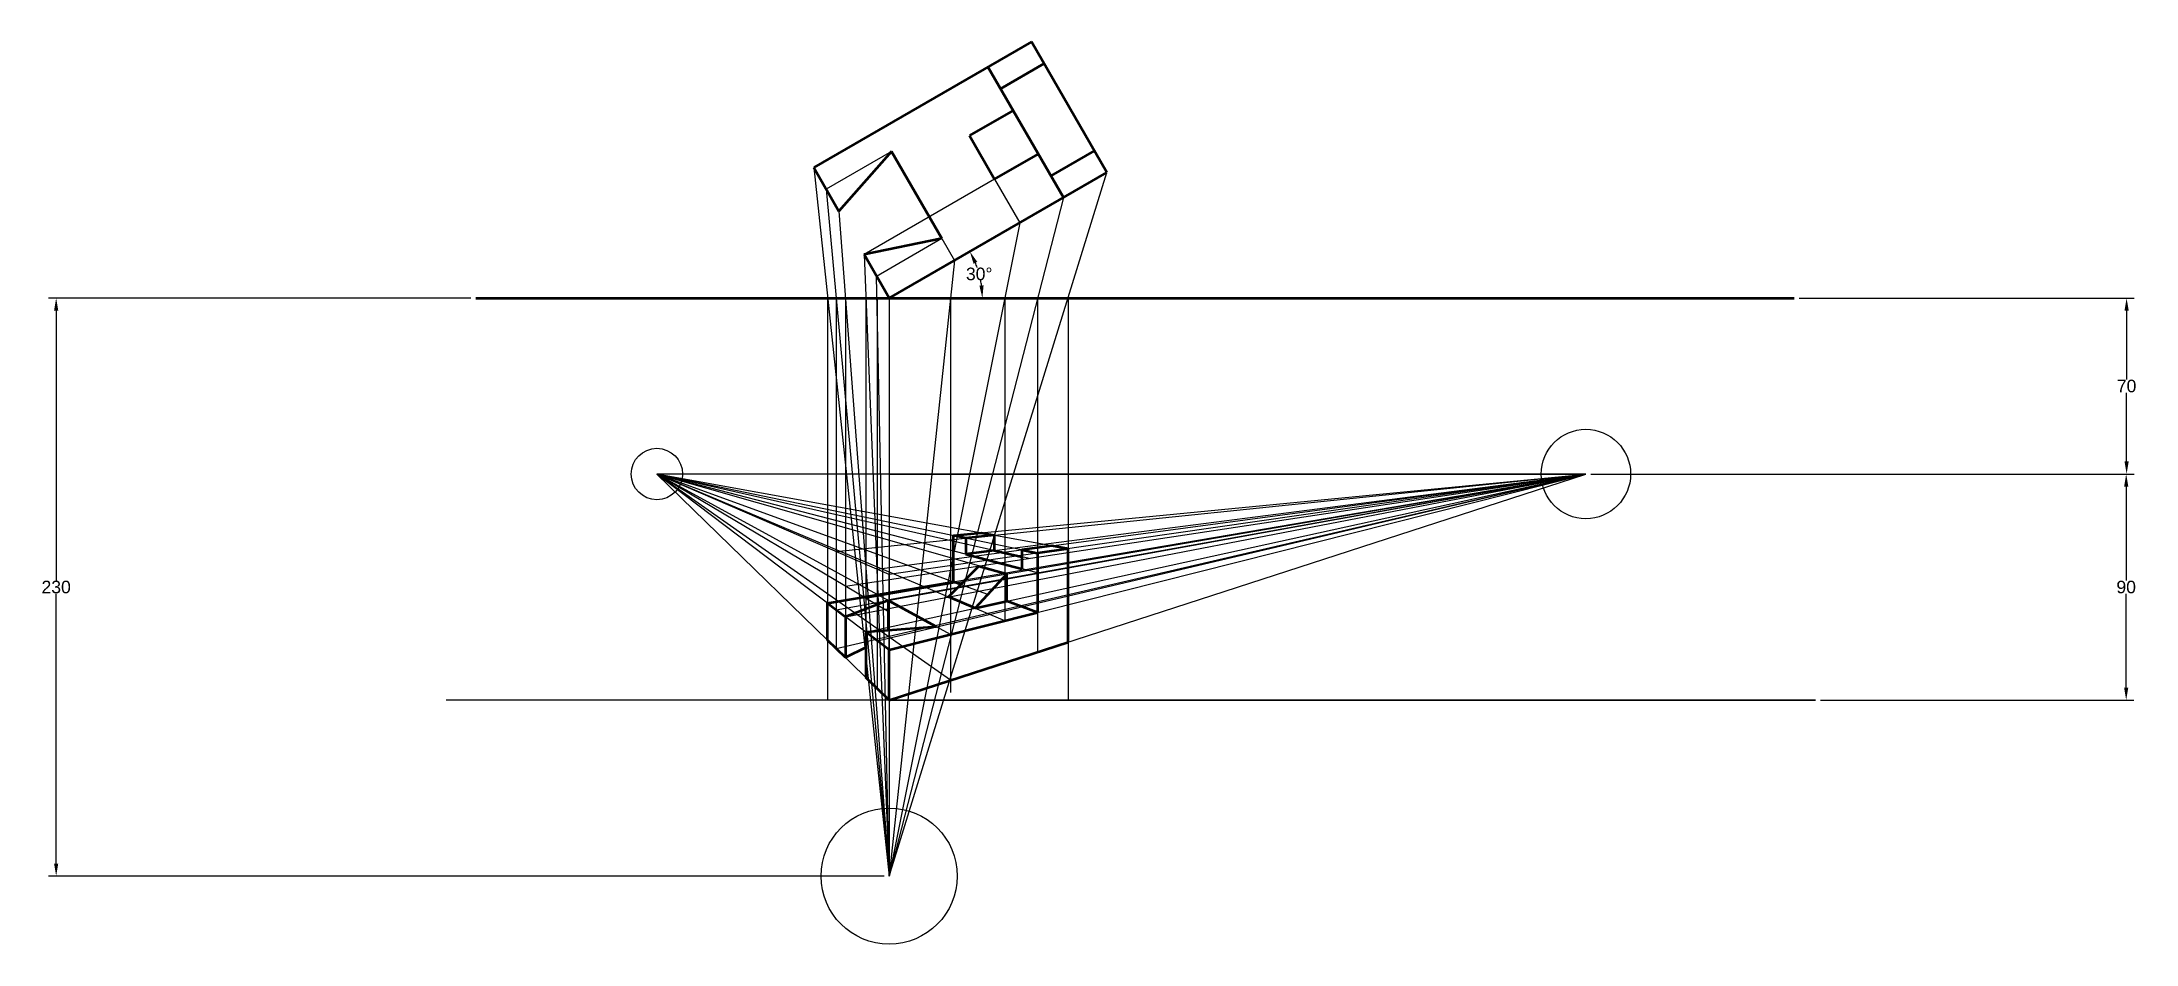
# Model space of a CAD drawing. Header units: millimetres. Extents: x 352 to 1185, y 213 to 572.
import ezdxf

# ---------------------------------------------------------------- set-up
doc = ezdxf.new("R2010")
doc.units = ezdxf.units.MM
doc.layers.add('DIM', color=12, linetype='Continuous')
doc.layers.add('PROJECTIN', color=50, linetype='Continuous')
doc.layers.add('OBJECT', color=250, linetype='Continuous', lineweight=50)
doc.styles.get("Standard").update_dxf_attribs({"font": 'arial.ttf'})
doc.dimstyles.new('kunal', dxfattribs={"dimtxt": 5, "dimasz": 5, "dimexe": 3, "dimexo": 2, "dimgap": 0.09, "dimtad": 0, "dimtih": 1, "dimtoh": 1, "dimdec": 0, "dimzin": 0, "dimdsep": 46, "dimtxsty": 'Standard', "dimcen": 0.09, "dimadec": 0, "dimazin": 0, "dimtfac": 1, "dimtdec": 0, "dimtofl": 0, "dimtmove": 0, "dimatfit": 3, "dimfxl": 1, "dimtolj": 1, "dimtzin": 0, "dimarcsym": 0})

# ---------------------------------------------------------------- blocks, each defined once
blk = doc.blocks.new('*D2')
at = {"layer": 'Defpoints', "color": 0, "transparency": 16777216}
for p in [(524.12, 469.98), (357.2, 239.98), (688.54, 239.98)]:
    blk.add_point(p, dxfattribs=at)
at = {"layer": 'DIM', "color": 0, "lineweight": -2, "transparency": 16777216}
for p, q in [((522.12, 469.98), (354.2, 469.98)), ((357.2, 464.98), (357.2, 357.63)), ((357.2, 244.98), (357.2, 352.34)), ((686.54, 239.98), (354.2, 239.98))]:
    blk.add_line(p, q, dxfattribs=at)
at = {"layer": 'DIM', "color": 0, "transparency": 16777216}
for points in [[(356.36, 464.98), (358.03, 464.98), (357.2, 469.98)], [(356.36, 244.98), (358.03, 244.98), (357.2, 239.98)]]:
    blk.add_solid(points, dxfattribs=at)
at = {"layer": 'DIM', "color": 0, "transparency": 16777216, "insert": (357.2, 354.98), "char_height": 5, "attachment_point": 5}
blk.add_mtext('\\A1;230', dxfattribs=at)
blk = doc.blocks.new('*D3')
at = {"layer": 'Defpoints', "color": 0, "transparency": 16777216}
for p in [(1048.52, 469.98), (1180.75, 469.98), (965.67, 399.98)]:
    blk.add_point(p, dxfattribs=at)
at = {"layer": 'DIM', "color": 0, "lineweight": -2, "transparency": 16777216}
for p, q in [((1050.52, 469.98), (1183.75, 469.98)), ((1180.75, 464.98), (1180.75, 437.63)), ((1180.75, 404.98), (1180.75, 432.34)), ((967.67, 399.98), (1183.75, 399.98))]:
    blk.add_line(p, q, dxfattribs=at)
at = {"layer": 'DIM', "color": 0, "transparency": 16777216}
for points in [[(1179.92, 464.98), (1181.59, 464.98), (1180.75, 469.98)], [(1179.92, 404.98), (1181.59, 404.98), (1180.75, 399.98)]]:
    blk.add_solid(points, dxfattribs=at)
at = {"layer": 'DIM', "color": 0, "transparency": 16777216, "insert": (1180.75, 434.98), "char_height": 5, "attachment_point": 5}
blk.add_mtext('\\A1;70', dxfattribs=at)
blk = doc.blocks.new('*D4')
at = {"layer": 'Defpoints', "color": 0, "transparency": 16777216}
for p in [(965.67, 399.98), (1056.96, 309.98), (1180.59, 309.98)]:
    blk.add_point(p, dxfattribs=at)
at = {"layer": 'DIM', "color": 0, "lineweight": -2, "transparency": 16777216}
for p, q in [((967.67, 399.98), (1183.59, 399.98)), ((1180.59, 394.98), (1180.59, 357.63)), ((1180.59, 314.98), (1180.59, 352.34)), ((1058.96, 309.98), (1183.59, 309.98))]:
    blk.add_line(p, q, dxfattribs=at)
at = {"layer": 'DIM', "color": 0, "transparency": 16777216}
for points in [[(1179.76, 394.98), (1181.43, 394.98), (1180.59, 399.98)], [(1179.76, 314.98), (1181.43, 314.98), (1180.59, 309.98)]]:
    blk.add_solid(points, dxfattribs=at)
at = {"layer": 'DIM', "color": 0, "transparency": 16777216, "insert": (1180.59, 354.98), "char_height": 5, "attachment_point": 5}
blk.add_mtext('\\A1;90', dxfattribs=at)
blk = doc.blocks.new('*D5')
at = {"layer": 'Defpoints', "color": 0, "transparency": 16777216}
for p in [(775.14, 519.98), (725.05, 476.42), (524.12, 469.98), (688.54, 469.98), (1048.52, 469.98)]:
    blk.add_point(p, dxfattribs=at)
at = {"layer": 'DIM', "color": 0, "lineweight": -2, "transparency": 16777216}
for start, end in [(19.27879, 22.26542), (7.73458, 10.80535)]:
    blk.add_arc((688.54, 469.98), 37.07, start, end, dxfattribs=at)
at = {"layer": 'DIM', "color": 0, "transparency": 16777216}
for points in [[(722.1, 483.66), (723.59, 484.4), (720.64, 488.52)], [(726.1, 475.03), (724.44, 474.92), (725.61, 469.98)]]:
    blk.add_solid(points, dxfattribs=at)
at = {"layer": 'DIM', "color": 0, "transparency": 16777216, "insert": (724.35, 479.58), "char_height": 5, "attachment_point": 5}
blk.add_mtext('\\A1;30°', dxfattribs=at)

msp = doc.modelspace()

# ---------------------------------------------------------------- linework, layer by layer
at = {"layer": 'DIM'}
msp.add_line((688.54, 309.98), (688.54, 359.98), dxfattribs=at)
at = {"layer": 'OBJECT'}
for p, q in [((745.14, 571.95), (658.54, 521.95)), ((775.14, 519.98), (745.14, 571.95)), ((727.82, 561.95), (757.82, 509.98)), ((750.14, 563.29), (732.82, 553.29)), ((737.82, 544.62), (720.5, 534.62)), ((720.5, 534.62), (730.5, 517.3)), ((689.52, 528.29), (668.54, 504.62)), ((689.52, 528.29), (709.52, 493.64)), ((730.5, 517.3), (747.82, 527.3)), ((770.14, 528.64), (752.82, 518.64)), ((658.54, 521.95), (668.54, 504.62)), ((688.54, 469.98), (775.14, 519.98)), ((709.52, 493.64), (678.54, 487.3)), ((688.54, 469.98), (678.54, 487.3)), ((524.12, 469.98), (1048.52, 469.98)), ((714.11, 375.46), (725.13, 376.53)), ((714.11, 357.06), (714.11, 375.46)), ((719.04, 374.43), (714.11, 375.46)), ((730.28, 375.6), (719.04, 374.43)), ((725.13, 376.53), (730.28, 375.6)), ((730.28, 375.6), (730.28, 369.5)), ((719.04, 374.43), (719.04, 368.05)), ((730.28, 369.5), (719.04, 368.05)), ((719.04, 368.05), (741.27, 362.27)), ((730.28, 369.5), (741.27, 367)), ((753.25, 371.42), (741.27, 369.81)), ((741.27, 369.81), (747.56, 368.5)), ((741.27, 369.81), (741.27, 362.27)), ((759.68, 370.25), (747.56, 368.5)), ((747.56, 368.5), (747.56, 344.89)), ((759.68, 370.25), (753.25, 371.42)), ((759.68, 333.09), (759.68, 370.25)), ((712.09, 351.05), (724.2, 363.37)), ((735.3, 360.2), (722.69, 346.58)), ((724.2, 363.37), (735.3, 360.2)), ((735.3, 349.35), (735.3, 360.2)), ((664.07, 348.53), (714.11, 357.06)), ((722.69, 346.58), (712.09, 351.05)), ((716.98, 356.02), (714.11, 357.06)), ((664.07, 333.83), (664.07, 348.53)), ((664.07, 348.53), (671.16, 343.16)), ((688.18, 349.68), (671.16, 343.16)), ((671.16, 343.16), (671.16, 326.92)), ((707.35, 339.2), (688.18, 349.68)), ((688.18, 349.68), (688.18, 337.72)), ((688.54, 329.98), (747.56, 344.89)), ((722.69, 346.58), (735.3, 349.35)), ((747.56, 344.89), (735.3, 349.35)), ((671.16, 326.92), (664.07, 333.83)), ((707.35, 339.2), (679.24, 337.03)), ((688.54, 329.98), (679.24, 337.03)), ((679.24, 337.03), (679.24, 319.04)), ((679.24, 330.9), (671.16, 326.92)), ((688.54, 309.98), (759.68, 333.09)), ((688.54, 309.98), (688.54, 329.98)), ((688.54, 309.98), (679.24, 319.04))]:
    msp.add_line(p, q, dxfattribs=at)
at = {"layer": 'PROJECTIN'}
for p, q in [((689.52, 528.29), (663.54, 513.29)), ((658.54, 521.95), (688.54, 239.98)), ((730.5, 517.3), (678.54, 487.3)), ((688.54, 239.98), (775.14, 519.98)), ((730.5, 517.3), (740.5, 499.98)), ((663.54, 513.29), (688.54, 239.98)), ((757.82, 509.98), (688.54, 239.98)), ((668.54, 504.62), (688.54, 239.98)), ((740.5, 499.98), (688.54, 239.98)), ((709.52, 493.64), (683.54, 478.64)), ((709.52, 493.64), (714.52, 484.98)), ((678.54, 487.3), (688.54, 239.98)), ((714.52, 484.98), (688.54, 239.98)), ((688.54, 239.98), (683.54, 478.64)), ((664.07, 469.98), (664.07, 309.98)), ((667.5, 469.98), (667.5, 345.93)), ((671.16, 469.98), (671.16, 326.92)), ((679.24, 469.98), (679.24, 319.04)), ((683.72, 469.98), (683.72, 314.68)), ((688.54, 469.98), (688.54, 239.98)), ((712.93, 469.98), (712.93, 312.98)), ((734.51, 469.98), (734.51, 341.59)), ((747.56, 469.98), (747.56, 329.15)), ((759.68, 469.98), (759.68, 309.98)), ((965.67, 399.98), (596.17, 399.98)), ((688.54, 359.98), (596.17, 399.98)), ((596.17, 399.98), (688.54, 309.98)), ((688.54, 329.98), (596.17, 399.98)), ((747.56, 368.5), (596.17, 399.98)), ((712.93, 336.14), (596.17, 399.98)), ((712.93, 317.9), (596.17, 399.98)), ((759.68, 370.25), (596.17, 399.98)), ((747.56, 360.63), (596.17, 399.98)), ((744.24, 366.33), (596.17, 399.98)), ((734.51, 341.59), (596.17, 399.98)), ((688.54, 344.98), (596.17, 399.98)), ((727.79, 352.09), (596.17, 399.98)), ((735.3, 360.2), (596.17, 399.98)), ((664.07, 348.53), (965.67, 399.98)), ((667.5, 345.93), (965.67, 399.98)), ((667.5, 330.48), (965.67, 399.98)), ((667.5, 369.09), (965.67, 399.98)), ((671.16, 355.33), (965.67, 399.98)), ((671.16, 343.16), (965.67, 399.98)), ((679.24, 337.03), (965.67, 399.98)), ((679.24, 350.52), (965.67, 399.98)), ((683.72, 333.64), (965.67, 399.98)), ((683.72, 362.07), (965.67, 399.98)), ((688.54, 399.98), (965.67, 399.98)), ((688.54, 309.98), (965.67, 399.98)), ((965.67, 399.98), (688.54, 359.98)), ((688.54, 329.98), (965.67, 399.98)), ((688.54, 349.98), (965.67, 399.98)), ((714.11, 375.46), (965.67, 399.98)), ((719.04, 368.05), (965.67, 399.98)), ((667.5, 345.93), (667.5, 330.48)), ((747.56, 344.89), (734.51, 349.64)), ((1056.96, 309.98), (512.38, 309.98)), ((688.54, 309.98), (1056.96, 309.98))]:
    msp.add_line(p, q, dxfattribs=at)
for centre, radius in [((965.67, 399.98), 17.78), ((596.17, 399.98), 10.22), ((688.54, 239.98), 27.09)]:
    msp.add_circle(centre, radius, dxfattribs=at)

# ---------------------------------------------------------------- dimensions: what is measured, and where the dimension line sits
at = {"layer": 'DIM'}
dim = msp.add_angular_dim_2l(base=(725.05, 476.42), line1=((524.12, 469.98), (1048.52, 469.98)), line2=((688.54, 469.98), (775.14, 519.98)), dimstyle='kunal', dxfattribs=at)
dim.commit()
dim.dimension.update_dxf_attribs({"geometry": '*D5', "text_midpoint": (724.35, 479.58)})
for base, p1, p2, picture, middle in [((357.2, 239.98), (524.12, 469.98), (688.54, 239.98), '*D2', (357.2, 354.98)), ((1180.75, 469.98), (965.67, 399.98), (1048.52, 469.98), '*D3', (1180.75, 434.98)), ((1180.59, 309.98), (965.67, 399.98), (1056.96, 309.98), '*D4', (1180.59, 354.98))]:
    dim = msp.add_linear_dim(base=base, p1=p1, p2=p2, angle=90, dimstyle='kunal', dxfattribs=at)
    dim.commit()
    dim.dimension.update_dxf_attribs({"geometry": picture, "text_midpoint": middle})

doc.saveas('drawing.dxf')
